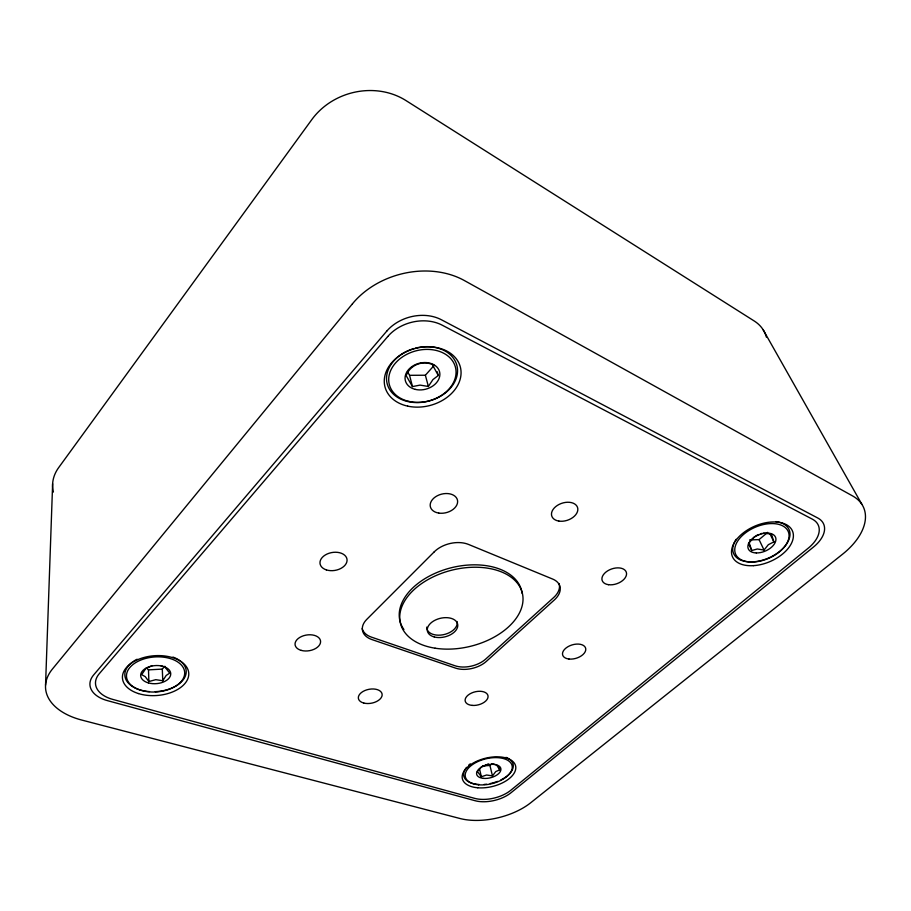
<?xml version="1.0" encoding="UTF-8"?>
<svg xmlns="http://www.w3.org/2000/svg" width="911" height="911" viewBox="0 0 911 911"><rect width="100%" height="100%" fill="white"/><g stroke="black" fill="none" stroke-linecap="round" stroke-linejoin="round"><path stroke-width="1.37" d="M45.55 685.174L52.633 483.741M152.205 665.599L145.851 668.515L141.683 674.652L145.248 676.645L148.88 681.53L155.781 679.674L162.784 680.745L166.155 675.484L169.674 673.115L165.267 667.467L160.655 665.599M438.282 375.491L432.247 364.423C422.032 360.255 409.973 365.129 406.192 375.651L412.444 386.583L420.051 385.114L428.375 386.469L432.93 379.591L438.282 375.491L437.246 371.756M481.577 766.561L477.41 771.549L481.372 776.741L486.611 775.01L492.464 775.899L495.766 771.583L499.718 769.863L499.069 767.244M748.5 543.537L751.769 550.529L757.303 548.991L764.056 550.062L768.326 544.687L773.883 541.897L771.435 534.085L763.19 533.117M162.784 680.745L162.295 669.107L164.857 666.248M407.502 371.665L409.574 375.309L425.369 375.23L434.274 365.277M483.035 765.946L489.924 765.434L491.986 763.703M749.582 539.95L759.068 539.608L767.711 532.354M754.638 536.477L749.172 542.808L751.769 550.529M484.663 765.445L486.064 764.739M755.925 535.714L759.011 534.529M482.5 766.06L483.525 765.684M760.434 533.869L761.812 533.402M487.385 764.227L488.672 763.885M146.455 667.888L148.493 669.858L162.295 669.107M492.68 763.828L496.643 765.001L499.718 769.863M763.122 329.725L861.886 504.33M769.92 533.766L773.883 541.897M759.068 539.608L764.056 550.062M425.369 375.23L428.375 386.469M409.574 375.309L412.444 386.583M489.924 765.434L492.464 775.899M479.516 768.873L481.372 776.741M148.493 669.858L148.88 681.53M53.396 492.065A56.869 39.537 0.1 0 1 58.703 467.559L311.824 119.58A66.207 58.703 -16.4 0 1 405.907 100.529L754.194 320.968A55.81 38.285 -27.3 0 1 766.379 337.127M403.915 629.524A62.688 39.219 -14 0 1 446.219 569.147A62.688 39.219 -14 0 1 522.117 593.357M362.191 628.613A23.584 14.735 -11.4 0 0 371.506 637.153L454.965 665.747A22.513 13.494 -13.9 0 0 485.779 659.006L553.649 597.559A23.481 14.61 -16.5 0 0 559.024 583.53M457.015 621.53A15.487 9.566 -13.3 0 1 442.951 634.785A15.487 9.566 -13.3 0 1 426.758 627.087M172.931 657.059A30.758 18.482 -4.4 0 1 184.796 677.317A30.758 18.482 -4.4 0 1 155.246 691.677M149.495 691.597A30.758 18.482 -4.4 0 1 145.031 691.062M143.949 690.857A30.758 18.482 -4.4 0 1 132.482 662.035M133.564 661.284A30.758 18.482 -4.4 0 1 137.151 659.211M505.969 757.348A25.349 13.494 -13.7 0 1 500.902 779.907M497.52 781.387A25.349 13.494 -13.7 0 1 490.232 783.562M486.485 784.189A25.349 13.494 -13.7 0 1 484.003 784.439M479.197 784.496A25.349 13.494 -13.7 0 1 466.557 767.369M468.63 765.217A25.349 13.494 -13.7 0 1 470.281 763.851M775.808 521.582A30.2 17.878 -23.2 0 1 789.917 535.702A30.2 17.878 -23.2 0 1 771.663 556.553M770.649 557.065A30.2 17.878 -23.2 0 1 764.329 559.627M763.259 559.969A30.2 17.878 -23.2 0 1 737.295 558.136A30.2 17.878 -23.2 0 1 736.145 539.312M415.496 348.116A36.041 27.296 -15 0 1 455.705 379.75A36.041 27.296 -15 0 1 395.693 396.08A36.041 27.296 -15 0 1 414.141 348.48M352.455 303.796L52.462 668.993A65.433 38.74 -3.2 0 0 81.626 720.02L460.021 818.511A52.348 27.239 -13.7 0 0 530.737 802.739L842.584 554.184A64.055 37.328 -24.2 0 0 852.537 495.903L464.348 280.531A78.471 61.185 -15.4 0 0 352.455 303.796M386.742 331.149L93.651 674.949A32.625 19.382 -3.5 0 0 107.373 700.616L475.121 800.723A26.305 13.756 -13.7 0 0 511.037 792.729L813.546 546.987A31.965 18.687 -23.9 0 0 817.736 517.995L441.357 319.738A38.9 30.074 -15.3 0 0 386.742 331.149M387.756 336.523L99.253 673.741A32.591 19.393 -3.7 0 0 112.839 699.42L474.688 798.366A26.373 13.824 -13.7 0 0 510.684 790.361L808.296 548.126A31.942 18.71 -23.8 0 0 812.361 519.168L442.154 325.159A38.752 29.847 -15.2 0 0 387.756 336.523M434.24 551.838L366.769 619.378A23.618 14.724 -11.4 0 0 371.95 639.579L455.523 668.105A22.547 13.483 -13.9 0 0 486.383 661.363L554.389 599.905A23.515 14.599 -16.5 0 0 552.67 579.066L468.561 544.448A24.608 16.056 -14.1 0 0 434.24 551.838M608.502 584.691A12.754 7.823 -19 0 0 626.552 573.497A12.754 7.823 -19 0 0 607.648 570.855A12.754 7.823 -19 0 0 608.502 584.691M301.222 650.386A12.868 7.96 -8.9 0 0 320.592 641.822A12.868 7.96 -8.9 0 0 301.655 636.447A12.868 7.96 -8.9 0 0 301.222 650.386M326.343 569.887A13.665 9.064 -9.7 0 0 347.068 560.493A13.665 9.064 -9.7 0 0 327.14 554.002A13.665 9.064 -9.7 0 0 326.343 569.887M568.965 659.029A11.98 6.981 -16.8 0 0 585.762 648.883A11.98 6.981 -16.8 0 0 567.69 646.856A11.98 6.981 -16.8 0 0 568.965 659.029M558.853 521.081A13.585 8.939 -18.6 0 0 577.813 508.725A13.585 8.939 -18.6 0 0 557.293 505.457A13.585 8.939 -18.6 0 0 558.853 521.081M363.751 703.041A12.059 7.06 -10.8 0 0 382.142 695.15A12.059 7.06 -10.8 0 0 364.844 690.549A12.059 7.06 -10.8 0 0 363.751 703.041M438.726 513.075A13.961 9.554 -14.3 0 0 457.504 500.276A13.961 9.554 -14.3 0 0 435.481 496.837A13.961 9.554 -14.3 0 0 438.726 513.075M472.08 705.387A11.695 6.707 -13.8 0 0 487.989 695.708A11.695 6.707 -13.8 0 0 469.712 694A11.695 6.707 -13.8 0 0 472.08 705.387M477.774 787.776A27.387 14.553 -13.7 0 0 515.694 766.379A27.387 14.553 -13.7 0 0 473.469 762.906A27.387 14.553 -13.7 0 0 477.774 787.776M753.363 565.663A32.637 19.279 -23.2 0 0 792.627 531.409A32.637 19.279 -23.2 0 0 741.372 534.472A32.637 19.279 -23.2 0 0 753.363 565.663M138.472 693.567A33.24 19.928 -4.4 0 0 188.771 674.368A33.24 19.928 -4.4 0 0 139.542 658.938A33.24 19.928 -4.4 0 0 138.472 693.567M407.718 406.135A38.968 29.448 -15 0 0 460.772 369.046A38.968 29.448 -15 0 0 399.508 355.677A38.968 29.448 -15 0 0 407.718 406.135M435.105 648.199A62.791 39.207 -14 0 0 522.812 595.726A62.791 39.207 -14 0 0 426.189 580.626A62.791 39.207 -14 0 0 435.105 648.199M434.274 636.96A15.51 9.554 -13.3 0 0 457.766 625.914A15.51 9.554 -13.3 0 0 435.572 619.958A15.51 9.554 -13.3 0 0 434.274 636.96M148.447 682.931A15.077 9.053 -4.4 0 0 170.744 673.707A15.077 9.053 -4.4 0 0 147.901 667.251A15.077 9.053 -4.4 0 0 148.447 682.931M139.634 689.889A29.163 17.503 -4.4 0 0 184.648 674.015A29.163 17.503 -4.4 0 0 142.492 659.416A29.163 17.503 -4.4 0 0 139.634 689.889M483.263 778.358A12.424 6.605 -13.7 0 0 500.913 768.93A12.424 6.605 -13.7 0 0 482.09 766.891A12.424 6.605 -13.7 0 0 483.263 778.358M478.548 784.781A24.028 12.777 -13.7 0 0 512.198 766.242A24.028 12.777 -13.7 0 0 475.428 762.792A24.028 12.777 -13.7 0 0 478.548 784.781M756.312 552.943A14.804 8.757 -23.2 0 0 775.853 538.31A14.804 8.757 -23.2 0 0 753.545 537.775A14.804 8.757 -23.2 0 0 756.312 552.943M754.092 561.95A28.628 16.933 -23.2 0 0 788.345 531.796A28.628 16.933 -23.2 0 0 743.296 534.666A28.628 16.933 -23.2 0 0 754.092 561.95M415.154 389.35A17.673 13.369 -15 0 0 439.808 373.089A17.673 13.369 -15 0 0 412.421 366.256A17.673 13.369 -15 0 0 415.154 389.35M408.788 401.387A34.185 25.861 -15 0 0 455.864 369.342A34.185 25.861 -15 0 0 402.48 356.907A34.185 25.861 -15 0 0 408.788 401.387"/></g></svg>
